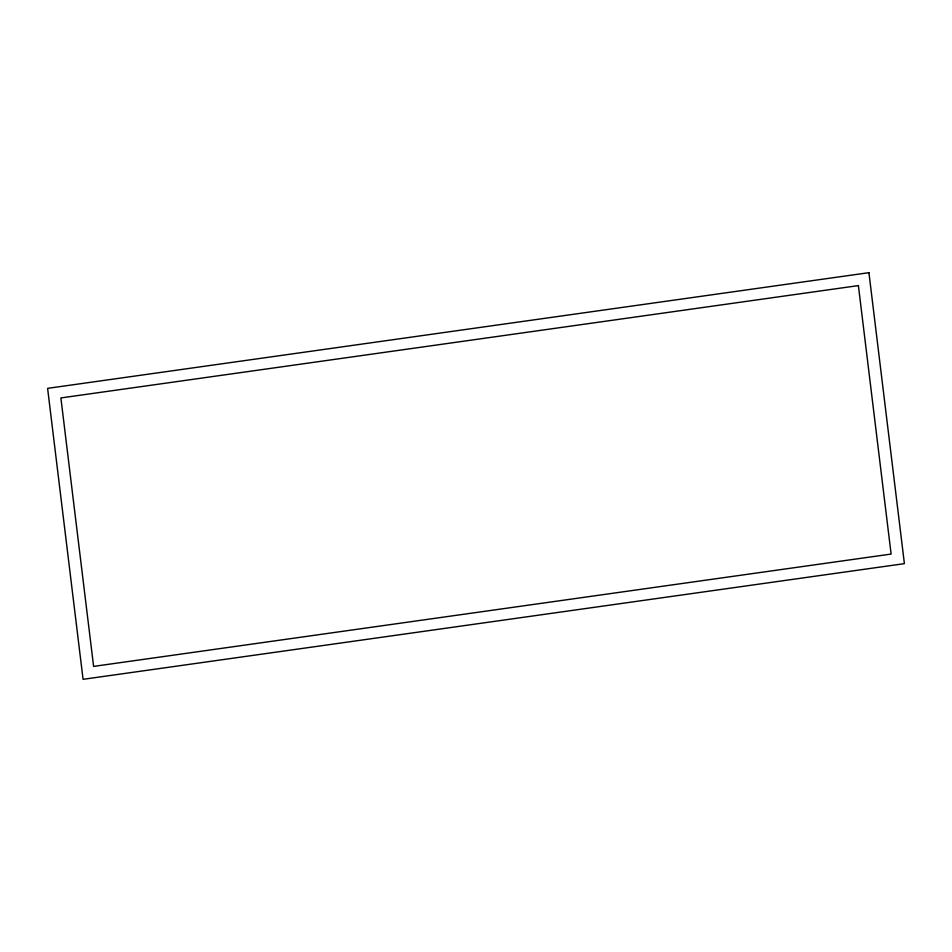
<?xml version="1.0" encoding="UTF-8"?>
<svg xmlns="http://www.w3.org/2000/svg" width="952" height="952" viewBox="0 0 952 952"><rect width="100%" height="100%" fill="white"/><g stroke="black" fill="none" stroke-linecap="round" stroke-linejoin="round"><path stroke-width="1.43" d="M868.926 272.677L47.6 388.356L83.074 679.323L904.4 563.643L868.926 272.677M858.395 285.6L60.88 397.936L93.605 666.4L891.12 554.064L858.395 285.6"/></g></svg>
